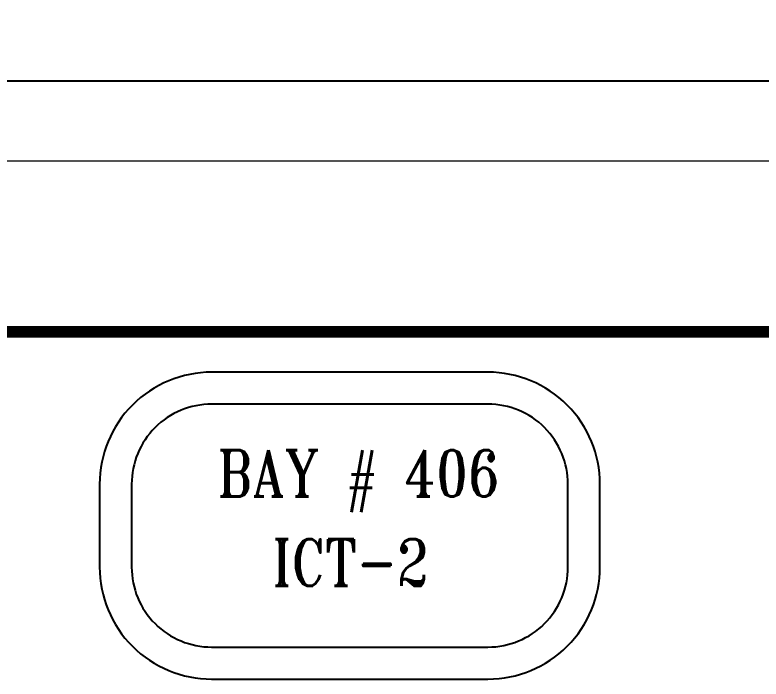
# Model space of a CAD drawing. Header units: inches. Extents: x 0 to 275590, y -2590 to 279503.
# Drawn here: x 50330 to 75978, y -2590 to 20237 of the extents above; entities that cross this region are included whole.
import ezdxf
from ezdxf.enums import TextEntityAlignment as Align

# ---------------------------------------------------------------- set-up
doc = ezdxf.new("R2010")
doc.units = ezdxf.units.IN
doc.header["$MEASUREMENT"] = 0
doc.linetypes.add('CENTER', pattern=[2, 1.25, -0.25, 0.25, -0.25])
for name, color, linetype in [('C-PLOTBOUNDARY', 4, 'Continuous'), ('ECEN', 8, 'CENTER'), ('ETXT (OLD)', 8, 'Continuous')]:
    doc.layers.add(name, color=color, linetype=linetype)
doc.layers.add('C-ROAD', color=8, linetype='Continuous', lineweight=20)
doc.styles.add('ERT3', font='romant.shx', dxfattribs={"width": 0.8})

# ---------------------------------------------------------------- blocks, each defined once
blk = doc.blocks.new('BB')
for points in [[(48398.5, -11935.9), (57897.8, -11935.9, 0.4142136), (61747.8, -8085.9), (61747.8, -5238.4, 0.4142136), (57897.8, -1388.4), (48398.5, -1388.4, 0.4142136), (44548.5, -5238.4), (44548.5, -8085.9, 0.4142136)], [(48398.5, -10835.9), (57897.8, -10835.9, 0.4142136), (60647.8, -8085.9), (60647.8, -5238.4, 0.4142136), (57897.8, -2488.4), (48398.5, -2488.4, 0.4142136), (45648.5, -5238.4), (45648.5, -8085.9, 0.4142136)]]:
    blk.add_lwpolyline(points, format="xyb", close=True)
at = {"layer": 'C-PLOTBOUNDARY', "color": 8, "const_width": 400}
blk.add_lwpolyline([(0, 0), (0, 255000), (231000, 255000), (231000, 0), (0, 0)], dxfattribs=at)
at = {"layer": 'C-ROAD', "lineweight": 5}
blk.add_line((3625, 5875), (231000, 5875), dxfattribs=at)
at = {"layer": 'ECEN', "ltscale": 0.5}
blk.add_line((5500, 8625), (171892, 8625), dxfattribs=at)
at = {"layer": 'ETXT (OLD)', "color": 6, "style": 'ERT3', "width": 0.8}
for s, p in [('BAY # 406', (53452.1, -4864.5)), ('ICT-2', (53173.5, -7931.7))]:
    blk.add_text(s, height=1600, dxfattribs=at).set_placement(p, align=Align.MIDDLE_CENTER)

msp = doc.modelspace()

# ---------------------------------------------------------------- block references
msp.add_blockref('BB', (8693, 9346))

doc.saveas('drawing.dxf')
